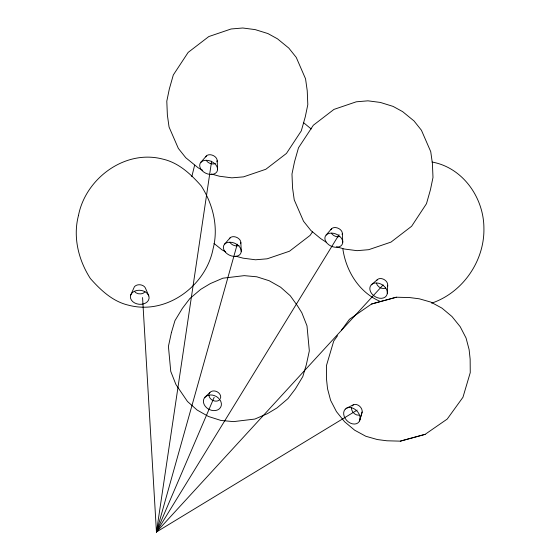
<?xml version="1.0" encoding="UTF-8"?>
<svg xmlns="http://www.w3.org/2000/svg" width="560" height="560" viewBox="0 0 560 560"><rect width="100%" height="100%" fill="white"/><g stroke="black" fill="none" stroke-linecap="round" stroke-linejoin="round"><path stroke-width="0.84" d="M387.317 293.167L387.716 285.18M357.168 410.088L156.45 532L211.617 161.175M191.814 176.631L194.635 165.172M383.159 284.893L156.45 532L237.265 244.195M359.513 420.98L361.802 413.203A6.118 4.536 45.6 0 0 359.478 406.091A6.118 4.536 45.6 0 0 352.548 405.44L352.198 405.923M360.052 419.139L362.152 412.006M130.704 295.057L131.635 293.405A9.387 7.014 6.1 0 1 147.413 293.615A9.387 7.014 6.1 0 1 141.379 304.29A9.387 7.014 6.1 0 1 130.704 295.057L134.386 286.797A6.118 4.571 6.1 0 1 140.462 284.823A6.118 4.571 6.1 0 1 145.565 288.421L148.785 295.89M142.562 297.549L156.45 532L214.186 397.299M204.813 397.376L203.812 399.028A9.387 7.399 26.9 0 0 213.549 410.62A9.387 7.399 26.9 0 0 220.017 399.924A9.387 7.399 26.9 0 0 204.813 397.376L209.895 392.511A6.118 4.823 26.9 0 1 217.343 391.902A6.118 4.823 26.9 0 1 220.444 398.489M209.244 393.589L209.895 392.511M156.45 532L339.045 234.654M200.977 162.176L200.039 163.611A9.387 6.531 24.7 0 0 210.014 174.426A9.387 6.531 24.7 0 0 216.069 165.151A9.387 6.531 24.7 0 0 200.977 162.176L206.353 155.96A6.118 4.256 24.7 0 1 213.689 155.764A6.118 4.256 24.7 0 1 216.958 161.791M205.744 156.898L206.353 155.96M224.644 244.118L223.706 245.553A9.387 6.531 24.7 0 0 233.681 256.368A9.387 6.531 24.7 0 0 239.736 247.093A9.387 6.531 24.7 0 0 224.644 244.118L230.027 237.909A6.118 4.256 24.7 0 1 237.363 237.706A6.118 4.256 24.7 0 1 240.625 243.74M229.411 238.84L230.027 237.909M326.158 235.004L325.22 236.439A9.387 6.531 24.7 0 0 335.195 247.254A9.387 6.531 24.7 0 0 341.25 237.979A9.387 6.531 24.7 0 0 326.158 235.004L331.534 228.788A6.118 4.256 24.7 0 1 338.87 228.592A6.118 4.256 24.7 0 1 342.132 234.619M330.925 229.726L331.534 228.788M312.438 231.882L310.121 235.375L289.485 251.216L267.183 258.804L255.514 259.784L243.068 258.167L235.788 256.193M371.28 284.823L370.272 286.328A9.387 6.923 32.1 0 0 379.554 298.242A9.387 6.923 32.1 0 0 386.057 288.54A9.387 6.923 32.1 0 0 371.28 284.823L377.258 279.741A6.118 4.515 32.1 0 1 384.524 279.79A6.118 4.515 32.1 0 1 387.429 286.356M376.6 280.721L377.258 279.741M337.54 335.72L333.718 341.082L326.41 365.736L326.515 379.211L327.544 388.759L330.61 400.344L336.441 411.614L344.652 421.799L354.669 430.206L365.813 436.261L377.328 439.544L386.876 440.783L400.337 441.147L425.131 434.343L447.223 419.062L462.952 397.278L470.253 372.631L470.148 359.156L469.119 349.601L466.06 338.016L460.222 326.746L452.018 316.568L442.001 308.161L430.857 302.106L419.335 298.816L409.794 297.577L396.333 297.213L371.532 304.024L349.44 319.305L341.355 330.358M346.822 408.037L353.528 404.768M431.662 303.142C462.784 292.677 484.743 260.743 483.903 227.969C483.791 197.75 462.826 167.573 432.131 162.05M371.532 304.024L384.293 300.496M384.881 300.384L396.333 297.213M400.337 441.147L411.782 437.983M412.377 437.864L425.131 434.343M211.309 173.985L219.401 176.225L231.847 177.842L243.509 176.862L265.818 169.274L286.447 153.433L301.301 130.865L305.277 116.837L307.811 104.65L307.23 90.713L305.55 78.813L296.261 57.428L288.834 48.118L277.459 38.815L267.918 33.565L255.206 29.617L242.76 28L231.098 28.98L208.789 36.568L188.153 52.409L173.306 74.977L169.323 89.005L166.796 101.185L167.377 115.129L169.057 127.029L178.346 148.414L185.766 157.724L198.233 167.853L202.727 170.317M336.49 246.813L344.582 249.053L357.028 250.67L368.69 249.69L390.999 242.102L411.628 226.261L426.482 203.693L430.458 189.665L432.992 177.485L432.411 163.541L430.731 151.641L421.435 130.256L414.015 120.946L402.64 111.643L393.092 106.4L380.387 102.445L367.941 100.828L356.272 101.808L333.97 109.396L313.334 125.237L298.487 147.805L294.504 161.833L291.977 174.02L292.558 187.957L294.231 199.857L303.527 221.242L310.947 230.552L320.726 238.637L326.41 242.326M380.219 301.441C359.016 292.404 345.891 270.809 342.818 248.633M225.645 251.853L221.907 249.795L214.004 243.439M303.38 122.514L311.199 128.982M342.363 233.52L342.762 242.256M240.856 242.634L241.255 251.37M217.182 160.692L217.581 169.428M239.064 245.378A6.118 4.256 24.7 0 1 229.908 242.34M215.39 163.436A6.118 4.256 24.7 0 1 206.241 160.398M385.791 288.05A6.118 4.515 32.1 0 1 376.418 283.178M339.346 236.691A6.118 4.256 24.7 0 1 331.415 233.226M219.786 399.567A6.118 4.823 26.9 0 1 213.059 400.526A6.118 4.823 26.9 0 1 208.971 394.835M144.956 291.865A6.118 4.571 6.1 0 1 134.386 291.382M358.918 415.177A6.118 4.536 45.6 0 1 351.505 407.61M78.463 215.523C72.814 237.083 78.47 260.043 90.356 278.516C100.87 290.339 112.882 301.686 128.842 305.27C166.53 315.182 205.947 285.88 213.08 248.836C218.722 227.269 213.066 204.309 201.187 185.836C190.666 174.013 178.654 162.673 162.694 159.082C125.006 149.177 85.589 178.479 78.463 215.523M171.409 332.591L168.42 346.367L170.751 371.392L175.938 384.545L187.474 401.485L197.113 410.032L208.523 416.5L220.941 420.455L233.506 421.617L254.856 419.062L267.407 413.672L277.011 407.911L287.945 398.643L295.358 388.913L302.806 376.586L306.341 364.658L309.33 350.889L306.999 325.864L301.812 312.711L297.479 305.809L290.276 295.771L280.637 287.224L269.227 280.756L256.816 276.801L244.244 275.639L222.894 278.194L210.343 283.584L200.739 289.338L189.805 298.606L182.399 308.343L174.944 320.663L171.409 332.591M345.31 409.066L344.253 410.557A9.387 6.951 45.6 0 0 352.303 423.808A9.387 6.951 45.6 0 0 359.156 414.183A9.387 6.951 45.6 0 0 345.31 409.066"/></g></svg>
